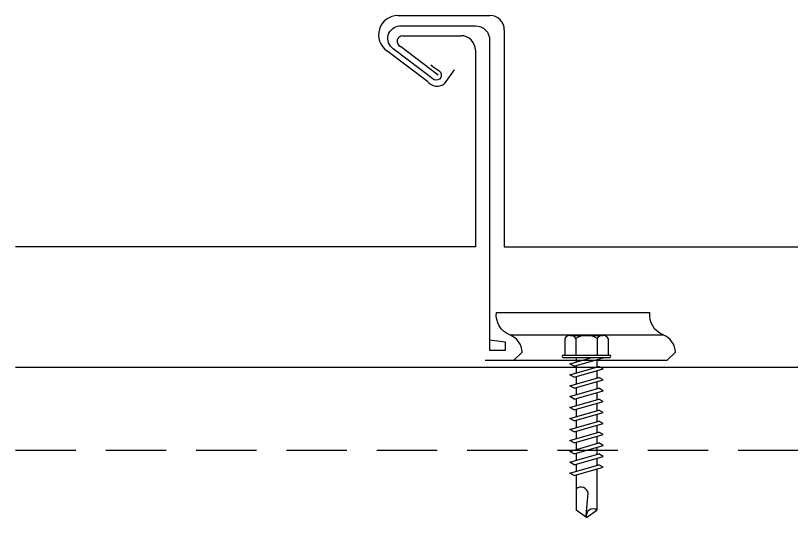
# Model space of a CAD drawing. Header units: inches. Extents: x 4.5 to 45.3, y 17.1 to 35.9.
# Drawn here: x 4.46 to 10.9, y 23.62 to 27.79 of the extents above; entities that cross this region are included whole.
import ezdxf

# ---------------------------------------------------------------- set-up
doc = ezdxf.new("R2010")
doc.units = ezdxf.units.IN
doc.header["$MEASUREMENT"] = 0
doc.linetypes.add('HIDDEN', pattern=[0.375, 0.25, -0.125])
for name, color, linetype in [('clip', 5, 'Continuous'), ('FASTENER', 9, 'Continuous'), ('PANEL', 11, 'Continuous'), ('STLA', 10, 'Continuous')]:
    doc.layers.add(name, color=color, linetype=linetype)

# ---------------------------------------------------------------- blocks, each defined once
blk = doc.blocks.new('sd21')
at = {"layer": 'FASTENER'}
for p, q in [((-0.1808, 0.194), (-0.1808, 0.0548)), ((-0.1351, 0.2205), (0.1351, 0.2205)), ((-0.0894, 0.194), (-0.0894, 0.0548)), ((0.0894, 0.194), (0.0894, 0.0548)), ((0.1808, 0.194), (0.1808, 0.0548)), ((-0.1931, 0.0548), (0.1931, 0.0548)), ((-0.1931, 0.0369), (0.1931, 0.0369)), ((-0.1808, 0.0548), (0.1808, 0.0548)), ((-0.1392, -0.016), (0.0458, 0.0369)), ((-0.1035, -0.0361), (0.1392, 0.0333)), ((-0.0863, 0.0369), (0.0863, 0.0369)), ((-0.0863, 0.0369), (-0.0863, -0.0008)), ((0.0863, 0.0369), (0.1328, 0.0369)), ((0.0863, 0.0181), (0.0863, -0.0425)), ((0.1392, 0.0333), (0.1328, 0.0369)), ((-0.1035, -0.0361), (-0.1392, -0.016)), ((-0.1392, -0.1069), (0.1035, -0.0375)), ((-0.1035, -0.127), (0.1392, -0.0576)), ((-0.0863, -0.0311), (-0.0863, -0.0917)), ((0.1392, -0.0576), (0.1035, -0.0375)), ((-0.1035, -0.127), (-0.1392, -0.1069)), ((-0.1392, -0.1977), (0.1035, -0.1284)), ((-0.0863, -0.122), (-0.0863, -0.1826)), ((0.0863, -0.0728), (0.0863, -0.1334)), ((0.1392, -0.1485), (0.1035, -0.1284)), ((-0.1035, -0.2178), (0.1392, -0.1485)), ((0.0863, -0.1636), (0.0863, -0.2243)), ((-0.1035, -0.2178), (-0.1392, -0.1977)), ((-0.1392, -0.2886), (0.1035, -0.2193)), ((-0.1035, -0.3087), (0.1392, -0.2394)), ((-0.0863, -0.2129), (-0.0863, -0.2735)), ((0.0863, -0.2545), (0.0863, -0.3152)), ((0.1392, -0.2394), (0.1035, -0.2193)), ((-0.1035, -0.3087), (-0.1392, -0.2886)), ((-0.1392, -0.3795), (0.1035, -0.3102)), ((-0.0863, -0.3038), (-0.0863, -0.3644)), ((0.1392, -0.3303), (0.1035, -0.3102)), ((-0.1035, -0.3996), (-0.1392, -0.3795)), ((-0.1035, -0.3996), (0.1392, -0.3303)), ((0.0863, -0.3454), (0.0863, -0.4061)), ((-0.1392, -0.4704), (0.1035, -0.4011)), ((-0.1035, -0.4905), (0.1392, -0.4212)), ((-0.0863, -0.3947), (-0.0863, -0.4553)), ((0.0863, -0.4363), (0.0863, -0.497)), ((0.1392, -0.4212), (0.1035, -0.4011)), ((-0.1035, -0.4905), (-0.1392, -0.4704)), ((-0.1392, -0.5613), (0.1035, -0.492)), ((-0.1035, -0.5814), (0.1392, -0.5121)), ((-0.0863, -0.4856), (-0.0863, -0.5462)), ((0.1392, -0.5121), (0.1035, -0.492)), ((-0.1035, -0.5814), (-0.1392, -0.5613)), ((-0.0863, -0.5765), (-0.0863, -0.6371)), ((0.0863, -0.5272), (0.0863, -0.5879)), ((-0.1392, -0.6522), (0.1035, -0.5829)), ((-0.1035, -0.6723), (0.1392, -0.603)), ((0.0863, -0.6181), (0.0863, -0.6787)), ((0.1392, -0.603), (0.1035, -0.5829)), ((-0.1035, -0.6723), (-0.1392, -0.6522)), ((-0.1392, -0.7431), (0.1035, -0.6738)), ((-0.1035, -0.7632), (0.1392, -0.6939)), ((-0.0863, -0.6674), (-0.0863, -0.728)), ((0.1392, -0.6939), (0.1035, -0.6738)), ((-0.1035, -0.7632), (-0.1392, -0.7431)), ((-0.1392, -0.834), (0.1035, -0.7647)), ((-0.0863, -0.7583), (-0.0863, -0.8189)), ((0.0863, -0.709), (0.0863, -0.7696)), ((0.1392, -0.7848), (0.1035, -0.7647)), ((-0.1035, -0.8541), (-0.1392, -0.834)), ((-0.1035, -0.8541), (0.1392, -0.7848)), ((0.0863, -0.7999), (0.0863, -0.8605)), ((-0.1392, -0.9249), (0.1035, -0.8556)), ((-0.1035, -0.945), (0.1392, -0.8757)), ((-0.0863, -0.8492), (-0.0863, -0.9098)), ((0.0863, -0.8908), (0.0863, -1.2321)), ((0.1392, -0.8757), (0.1035, -0.8556)), ((-0.1035, -0.945), (-0.1392, -0.9249)), ((-0.0863, -0.9401), (-0.0863, -1.2321)), ((-0.0019, -1.2773), (0.0143, -1.0906)), ((0, -1.2929), (-0.0863, -1.2321)), ((0, -1.2929), (0.0863, -1.2321))]:
    blk.add_line(p, q, dxfattribs=at)
for centre, radius, start, end in [((-0.1351, 0.1678), 0.0527, 29.87542, 150.12458), ((0, 0.0564), 0.1641, 56.99743, 123.00257), ((0.1351, 0.1678), 0.0527, 29.87542, 150.12458), ((-0.1931, 0.0458), 0.00894, 90, 270), ((0.1931, 0.0458), 0.00894, 270, 90), ((-0.046, -1.1025), 0.0615, 11.14455, 130.906), ((0.0544, -1.2785), 0.0563, 55.45845, 194.84539)]:
    blk.add_arc(centre, radius, start, end, dxfattribs=at)

msp = doc.modelspace()

# ---------------------------------------------------------------- linework, layer by layer
at = {"layer": 'clip'}
msp.add_line((8.56196, 25.13907), (9.8358, 25.13907), dxfattribs=at)
for points in [[(7.90805, 27.38337, 0.0165754), (7.97594, 27.33242, -0.8843233), (7.93595, 27.2571), (7.59525, 27.51525, -0.7090073), (7.64809, 27.70608), (8.27768, 27.70608, -0.4293317), (8.395, 27.58624), (8.395, 25.01197), (8.52689, 25.01197), (8.52689, 25.07785), (8.395, 25.09432)], [(8.59212, 24.92638), (8.66552, 24.99392, 0.2978129), (8.56196, 25.13907, -0.3446962), (8.45191, 25.32486), (9.72575, 25.32486)], [(9.86596, 24.92638), (9.93936, 24.99392, 0.2978129), (9.8358, 25.13907, -0.3446962), (9.72575, 25.32486)]]:
    msp.add_lwpolyline(points, format="xyb", dxfattribs=at)
msp.add_lwpolyline([(9.86596, 24.92638), (8.35796, 24.92638)], dxfattribs=at)
at = {"layer": 'PANEL'}
for p, q in [((7.63439, 27.79266), (8.39752, 27.79266)), ((8.51736, 27.67282), (8.51736, 25.86902)), ((7.6735, 27.62505), (8.15779, 27.62505)), ((7.96733, 27.29599), (7.65477, 27.53449)), ((8.27763, 27.50521), (8.27763, 25.86902)), ((7.87995, 27.24387), (7.54276, 27.49931)), ((8.10161, 27.34095), (8.01862, 27.22382)), ((8.27763, 25.86902), (4.45969, 25.86902)), ((8.51736, 25.86902), (20.21372, 25.86902))]:
    msp.add_line(p, q, dxfattribs=at)
for centre, radius, start, end in [((7.63439, 27.63167), 0.16099, 90, 235.307059), ((8.39752, 27.67282), 0.11984, 360, 90), ((7.67515, 27.57749), 0.04759, 91.991316, 244.643872), ((8.15779, 27.50521), 0.11984, 0, 90), ((7.95959, 27.30512), 0.10047, 217.559177, 305.98502)]:
    msp.add_arc(centre, radius, start, end, dxfattribs=at)
at = {"layer": 'STLA', "linetype": 'HIDDEN', "ltscale": 2}
msp.add_line((4.45969, 24.17958), (42.42568, 24.17958), dxfattribs=at)
at = {"layer": 'STLA'}
msp.add_lwpolyline([(42.42568, 24.86902), (4.45969, 24.86902)], dxfattribs=at)

# ---------------------------------------------------------------- block references
at = {"layer": 'FASTENER'}
msp.add_blockref('sd21', (9.19939, 24.91416), dxfattribs=at)

doc.saveas('drawing.dxf')
